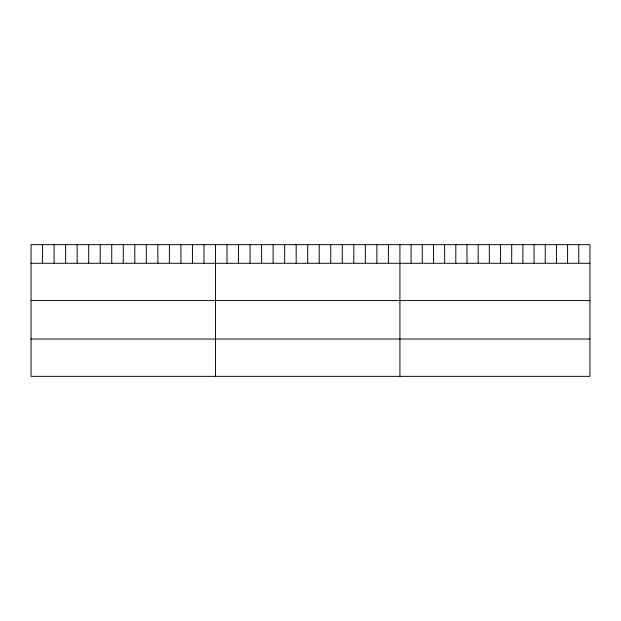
<?xml version="1.0" encoding="UTF-8"?>
<svg xmlns="http://www.w3.org/2000/svg" width="621" height="621" viewBox="0 0 621 621"><rect width="100%" height="100%" fill="white"/><g stroke="black" fill="none" stroke-linecap="round" stroke-linejoin="round"><path stroke-width="0.93" d="M589.95 263.281L589.95 376.342L31.05 376.342L31.05 244.658L589.95 244.658L589.95 263.281L31.05 263.281M31.05 300.587L589.95 300.587M31.05 339.027L589.95 339.027M578.772 244.658L578.772 263.281M567.594 244.658L567.594 263.281M556.416 244.658L556.416 263.281M545.238 244.658L545.238 263.281M534.06 244.658L534.06 263.281M522.882 244.658L522.882 263.281M511.704 244.658L511.704 263.281M500.526 244.658L500.526 263.281M489.348 244.658L489.348 263.281M478.17 244.658L478.17 263.281M466.992 244.658L466.992 263.281M455.814 244.658L455.814 263.281M444.636 244.658L444.636 263.281M433.458 244.658L433.458 263.281M422.28 244.658L422.28 263.281M411.102 244.658L411.102 263.281M399.924 244.658L399.924 376.342M388.397 244.658L388.397 263.281M376.869 244.658L376.869 263.281M365.342 244.658L365.342 263.281M353.815 244.658L353.815 263.281M342.287 244.658L342.287 263.281M330.76 244.658L330.76 263.281M319.233 244.658L319.233 263.281M307.705 244.658L307.705 263.281M296.178 244.658L296.178 263.281M284.651 244.658L284.651 263.281M273.124 244.658L273.124 263.281M261.596 244.658L261.596 263.281M250.069 244.658L250.069 263.281M238.542 244.658L238.542 263.281M227.014 244.658L227.014 263.281M215.487 244.658L215.487 376.342M203.96 244.658L203.96 263.281M192.432 244.658L192.432 263.281M180.905 244.658L180.905 263.281M169.378 244.658L169.378 263.281M157.85 244.658L157.85 263.281M146.323 244.658L146.323 263.281M134.796 244.658L134.796 263.281M123.269 244.658L123.269 263.281M111.741 244.658L111.741 263.281M100.214 244.658L100.214 263.281M88.687 244.658L88.687 263.281M77.159 244.658L77.159 263.281M65.632 244.658L65.632 263.281M54.105 244.658L54.105 263.281M42.577 244.658L42.577 263.281"/></g></svg>
